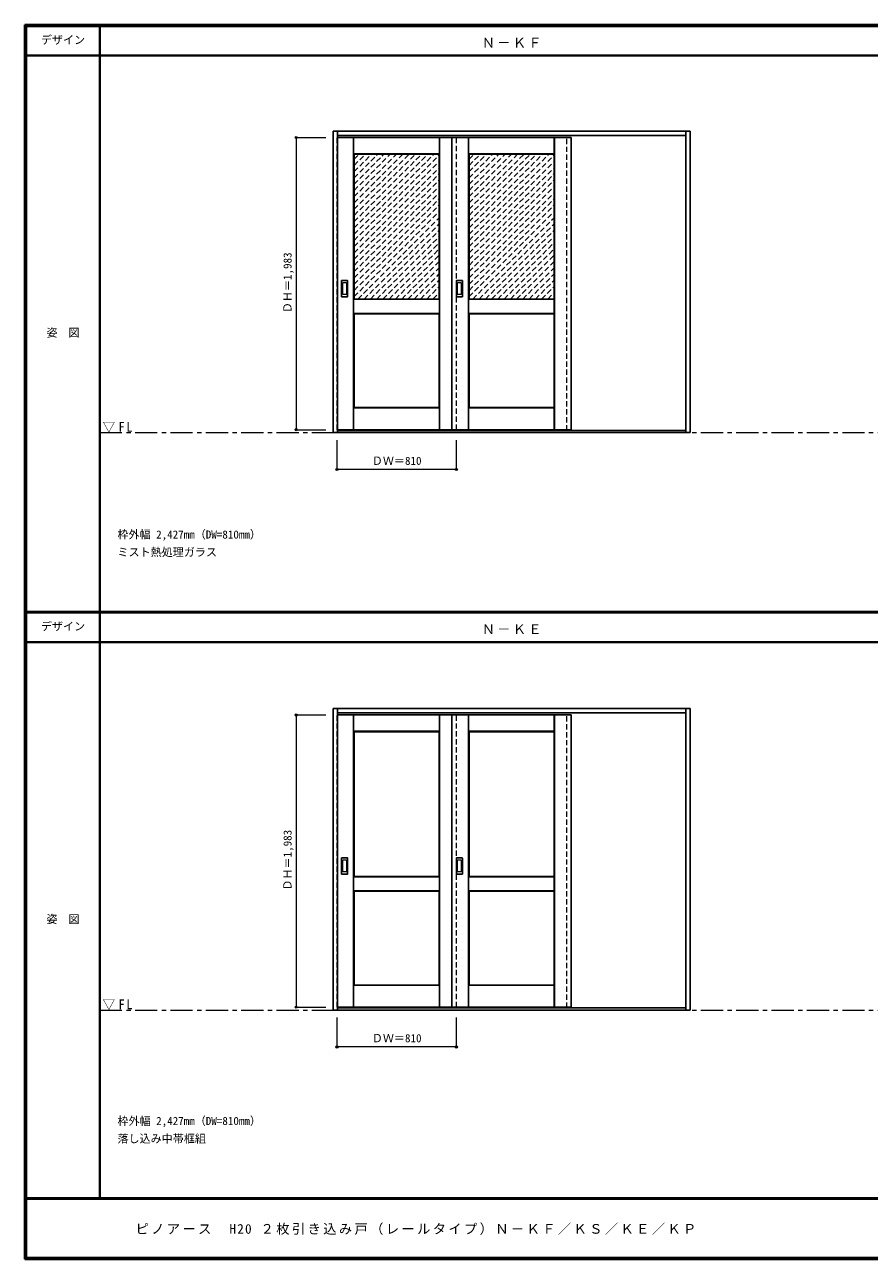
# Model space of a CAD drawing. Units: millimetres, scale not verified. Extents: x -6000 to 5700, y -4307 to 4260.
# Drawn here: x -6000 to -267, y -4205 to 4175 of the extents above; entities that cross this region are included whole.
import ezdxf
from ezdxf.enums import TextEntityAlignment as Align

# ---------------------------------------------------------------- set-up
doc = ezdxf.new("R2010")
doc.units = ezdxf.units.MM
doc.header["$LTSCALE"] = 30
doc.header["$PDMODE"] = 32
doc.header["$PDSIZE"] = 15
doc.linetypes.add('CHAIN1', pattern=[8, 5, -1, 1, -1])
doc.linetypes.add('DASHED1', pattern=[1.8, 1.2, -0.6])
for name, color, linetype, lineweight in [('0-1_通り芯', 7, 'CHAIN1', 18), ('0-2_扉', 3, 'Continuous', 25), ('0-3_仕上げ', 7, 'Continuous', 18), ('0-4_枠', 3, 'Continuous', 25), ('0-6_引手', 3, 'Continuous', 25), ('0-B_寸法', 4, 'Continuous', 9), ('0-C_ハッチ', 4, 'DASHED1', 9), ('F-1_枠', 6, 'Continuous', 40)]:
    doc.layers.add(name, color=color, linetype=linetype, lineweight=lineweight)
doc.layers.add('0-A_文字', color=7, linetype='Continuous')
doc.layers.add('F-A_文字', color=7, linetype='Continuous')
doc.styles.add('ＭＳ ゴシック', font='')
doc.styles.get('ＭＳ ゴシック').set_extended_font_data('MS Gothic')

msp = doc.modelspace()

# ---------------------------------------------------------------- linework, layer by layer
at = {"layer": '0-1_通り芯'}
for p, q in [((-5490, 1406), (5690, 1406)), ((-5490, -2513.25), (5700, -2513.25))]:
    msp.add_line(p, q, dxfattribs=at)
at = {"layer": '0-2_扉'}
for p, q in [((-3877, 3409), (-2290, 3409)), ((-3100, 3409), (-3100, 1426)), ((-3877, -510.25), (-2290, -510.25)), ((-3100, -510.25), (-3100, -2493.25))]:
    msp.add_line(p, q, dxfattribs=at)
at = {"layer": '0-2_扉', "color": 4, "linetype": 'DASHED1', "lineweight": 9}
for p, q in [((-3070, 1426), (-3070, 3409)), ((-3070, -2493.25), (-3070, -510.25))]:
    msp.add_line(p, q, dxfattribs=at)
for points in [[(-3877, 1426), (-3880, 1426), (-3880, 3409), (-3877, 3409)], [(-3877, -2493.25), (-3880, -2493.25), (-3880, -510.25), (-3877, -510.25)]]:
    msp.add_lwpolyline(points, dxfattribs=at)
at = {"layer": '0-2_扉'}
for points in [[(-3877, 1426), (-2290, 1426), (-2290, 3409)], [(-3877, -2493.25), (-2290, -2493.25), (-2290, -510.25)]]:
    msp.add_lwpolyline(points, dxfattribs=at)
at = {"layer": '0-3_仕上げ'}
for p, q in [((-3768, 1426), (-3768, 3409)), ((-3765, 3299.5), (-3765, 3409)), ((-3185, 3299.5), (-3185, 3409)), ((-3183.5, 3298), (-3183.5, 3409)), ((-3182, 1426), (-3182, 3409)), ((-2988, 1426), (-2988, 3409)), ((-2985, 3299.5), (-2985, 3409)), ((-2405, 3299.5), (-2405, 3409)), ((-2403.5, 3298), (-2403.5, 3409)), ((-2402, 1426), (-2402, 3409)), ((-3765, 3299.5), (-3766.5, 3298)), ((-3185, 3299.5), (-3765, 3299.5)), ((-2985, 3299.5), (-2986.5, 3298)), ((-2405, 3299.5), (-2985, 3299.5)), ((-3766.5, 2215.5), (-3766.5, 2310.5)), ((-3765, 2217), (-3765, 2309)), ((-3185, 2309), (-3765, 2309)), ((-3186, 2313), (-3183.5, 2310.5)), ((-3185, 2309), (-3183.5, 2310.5)), ((-3185, 2217), (-3185, 2309)), ((-3183.5, 2215.5), (-3183.5, 2310.5)), ((-2986.5, 2215.5), (-2986.5, 2310.5)), ((-2985, 2217), (-2985, 2309)), ((-2405, 2309), (-2985, 2309)), ((-2406, 2313), (-2403.5, 2310.5)), ((-2405, 2309), (-2403.5, 2310.5)), ((-2405, 2217), (-2405, 2309)), ((-2403.5, 2215.5), (-2403.5, 2310.5)), ((-3765, 2217), (-3766.5, 2215.5)), ((-3764, 2213), (-3766.5, 2215.5)), ((-3765, 2217), (-3185, 2217)), ((-2985, 2217), (-2986.5, 2215.5)), ((-2984, 2213), (-2986.5, 2215.5)), ((-2985, 2217), (-2405, 2217)), ((-3766.5, 1426), (-3766.5, 1573.5)), ((-3765, 1426), (-3765, 1572)), ((-3185, 1572), (-3765, 1572)), ((-3186, 1576), (-3183.5, 1573.5)), ((-3185, 1572), (-3183.5, 1573.5)), ((-3185, 1426), (-3185, 1572)), ((-3183.5, 1426), (-3183.5, 1573.5)), ((-2986.5, 1426), (-2986.5, 1573.5)), ((-2985, 1426), (-2985, 1572)), ((-2405, 1572), (-2985, 1572)), ((-2406, 1576), (-2403.5, 1573.5)), ((-2405, 1572), (-2403.5, 1573.5)), ((-2405, 1426), (-2405, 1572)), ((-2403.5, 1426), (-2403.5, 1573.5)), ((-3768, -2493.25), (-3768, -510.25)), ((-3765, -619.75), (-3765, -510.25)), ((-3185, -619.75), (-3185, -510.25)), ((-3183.5, -621.25), (-3183.5, -510.25)), ((-3182, -2493.25), (-3182, -510.25)), ((-2988, -2493.25), (-2988, -510.25)), ((-2985, -619.75), (-2985, -510.25)), ((-2405, -619.75), (-2405, -510.25)), ((-2403.5, -621.25), (-2403.5, -510.25)), ((-2402, -2493.25), (-2402, -510.25)), ((-3765, -619.75), (-3766.5, -621.25)), ((-3185, -619.75), (-3765, -619.75)), ((-2985, -619.75), (-2986.5, -621.25)), ((-2405, -619.75), (-2985, -619.75)), ((-3766.5, -1703.75), (-3766.5, -1608.75)), ((-3765, -1702.25), (-3765, -1610.25)), ((-3185, -1610.25), (-3765, -1610.25)), ((-3186, -1606.25), (-3183.5, -1608.75)), ((-3185, -1610.25), (-3183.5, -1608.75)), ((-3185, -1702.25), (-3185, -1610.25)), ((-3183.5, -1703.75), (-3183.5, -1608.75)), ((-2986.5, -1703.75), (-2986.5, -1608.75)), ((-2985, -1702.25), (-2985, -1610.25)), ((-2405, -1610.25), (-2985, -1610.25)), ((-2406, -1606.25), (-2403.5, -1608.75)), ((-2405, -1610.25), (-2403.5, -1608.75)), ((-2405, -1702.25), (-2405, -1610.25)), ((-2403.5, -1703.75), (-2403.5, -1608.75)), ((-3765, -1702.25), (-3766.5, -1703.75)), ((-3764, -1706.25), (-3766.5, -1703.75)), ((-3765, -1702.25), (-3185, -1702.25)), ((-2985, -1702.25), (-2986.5, -1703.75)), ((-2984, -1706.25), (-2986.5, -1703.75)), ((-2985, -1702.25), (-2405, -1702.25)), ((-3766.5, -2493.25), (-3766.5, -2345.75)), ((-3186, -2343.25), (-3183.5, -2345.75)), ((-3185, -2347.25), (-3183.5, -2345.75)), ((-3183.5, -2493.25), (-3183.5, -2345.75)), ((-2986.5, -2493.25), (-2986.5, -2345.75)), ((-2406, -2343.25), (-2403.5, -2345.75)), ((-2405, -2347.25), (-2403.5, -2345.75)), ((-2403.5, -2493.25), (-2403.5, -2345.75)), ((-3765, -2493.25), (-3765, -2347.25)), ((-3185, -2347.25), (-3765, -2347.25)), ((-3185, -2493.25), (-3185, -2347.25)), ((-2985, -2493.25), (-2985, -2347.25)), ((-2405, -2347.25), (-2985, -2347.25)), ((-2405, -2493.25), (-2405, -2347.25))]:
    msp.add_line(p, q, dxfattribs=at)
at = {"layer": '0-3_仕上げ', "color": 3, "lineweight": 25}
for p, q in [((-3764, 2313), (-3764, 3295.5)), ((-3186, 3295.5), (-3764, 3295.5)), ((-3186, 2313), (-3186, 3295.5)), ((-2984, 2313), (-2984, 3295.5)), ((-2406, 3295.5), (-2984, 3295.5)), ((-2406, 2313), (-2406, 3295.5)), ((-3186, 2313), (-3764, 2313)), ((-2406, 2313), (-2984, 2313)), ((-3764, 2213), (-3764, 1576)), ((-3764, 2213), (-3186, 2213)), ((-3186, 2213), (-3186, 1576)), ((-2984, 2213), (-2984, 1576)), ((-2984, 2213), (-2406, 2213)), ((-2406, 2213), (-2406, 1576)), ((-3186, 1576), (-3764, 1576)), ((-2406, 1576), (-2984, 1576)), ((-3764, -1606.25), (-3764, -623.75)), ((-3186, -623.75), (-3764, -623.75)), ((-3186, -1606.25), (-3186, -623.75)), ((-2984, -1606.25), (-2984, -623.75)), ((-2406, -623.75), (-2984, -623.75)), ((-2406, -1606.25), (-2406, -623.75)), ((-3186, -1606.25), (-3764, -1606.25)), ((-2406, -1606.25), (-2984, -1606.25)), ((-3764, -1706.25), (-3764, -2343.25)), ((-3764, -1706.25), (-3186, -1706.25)), ((-3186, -1706.25), (-3186, -2343.25)), ((-2984, -1706.25), (-2984, -2343.25)), ((-2984, -1706.25), (-2406, -1706.25)), ((-2406, -1706.25), (-2406, -2343.25)), ((-3186, -2343.25), (-3764, -2343.25)), ((-2406, -2343.25), (-2984, -2343.25))]:
    msp.add_line(p, q, dxfattribs=at)
at = {"layer": '0-3_仕上げ'}
for points in [[(-3764, 3295.5), (-3766.5, 3298), (-3766.5, 3409)], [(-2984, 3295.5), (-2986.5, 3298), (-2986.5, 3409)], [(-3185, 3299.5), (-3183.5, 3298), (-3186, 3295.5)], [(-2405, 3299.5), (-2403.5, 3298), (-2406, 3295.5)], [(-3765, 2309), (-3766.5, 2310.5), (-3764, 2313)], [(-2985, 2309), (-2986.5, 2310.5), (-2984, 2313)], [(-3185, 2217), (-3183.5, 2215.5), (-3186, 2213)], [(-2405, 2217), (-2403.5, 2215.5), (-2406, 2213)], [(-3765, 1572), (-3766.5, 1573.5), (-3764, 1576)], [(-2985, 1572), (-2986.5, 1573.5), (-2984, 1576)], [(-3764, -623.75), (-3766.5, -621.25), (-3766.5, -510.25)], [(-2984, -623.75), (-2986.5, -621.25), (-2986.5, -510.25)], [(-3185, -619.75), (-3183.5, -621.25), (-3186, -623.75)], [(-2405, -619.75), (-2403.5, -621.25), (-2406, -623.75)], [(-3765, -1610.25), (-3766.5, -1608.75), (-3764, -1606.25)], [(-2985, -1610.25), (-2986.5, -1608.75), (-2984, -1606.25)], [(-3185, -1702.25), (-3183.5, -1703.75), (-3186, -1706.25)], [(-2405, -1702.25), (-2403.5, -1703.75), (-2406, -1706.25)], [(-3765, -2347.25), (-3766.5, -2345.75), (-3764, -2343.25)], [(-2985, -2347.25), (-2986.5, -2345.75), (-2984, -2343.25)]]:
    msp.add_lwpolyline(points, dxfattribs=at)
at = {"layer": '0-4_枠'}
for p, q in [((-3907, 1406), (-3907, 3453)), ((-3907, 3453), (-1483, 3453)), ((-3877, 1406), (-3877, 3453)), ((-1513, 1406), (-1513, 3453)), ((-1483, 1406), (-1483, 3453)), ((-3877, 3423), (-1513, 3423)), ((-1483, 1406), (-3907, 1406)), ((-1513, 1421), (-3877, 1421)), ((-3907, -2513.25), (-3907, -466.25)), ((-3907, -466.25), (-1483, -466.25)), ((-3877, -2513.25), (-3877, -466.25)), ((-3877, -496.25), (-1513, -496.25)), ((-1513, -2513.25), (-1513, -466.25)), ((-1483, -2513.25), (-1483, -466.25)), ((-1483, -2513.25), (-3907, -2513.25)), ((-1513, -2498.25), (-3877, -2498.25))]:
    msp.add_line(p, q, dxfattribs=at)
at = {"layer": '0-4_枠', "color": 4, "linetype": 'DASHED1', "lineweight": 9}
for p, q in [((-2320, 1421), (-2320, 3423)), ((-2290, 1421), (-2290, 3423)), ((-2320, -2498.25), (-2320, -496.25)), ((-2290, -2498.25), (-2290, -496.25))]:
    msp.add_line(p, q, dxfattribs=at)
at = {"layer": '0-6_引手'}
for p, q in [((-3850, 2330), (-3850, 2437)), ((-3809.5, 2438.5), (-3848.5, 2438.5)), ((-3808, 2437), (-3808, 2330)), ((-3070, 2330), (-3070, 2437)), ((-3029.5, 2438.5), (-3068.5, 2438.5)), ((-3028, 2437), (-3028, 2330)), ((-3809.5, 2328.5), (-3848.5, 2328.5)), ((-3029.5, 2328.5), (-3068.5, 2328.5)), ((-3850, -1589.25), (-3850, -1482.25)), ((-3809.5, -1480.75), (-3848.5, -1480.75)), ((-3808, -1482.25), (-3808, -1589.25)), ((-3070, -1589.25), (-3070, -1482.25)), ((-3029.5, -1480.75), (-3068.5, -1480.75)), ((-3028, -1482.25), (-3028, -1589.25)), ((-3809.5, -1590.75), (-3848.5, -1590.75)), ((-3029.5, -1590.75), (-3068.5, -1590.75))]:
    msp.add_line(p, q, dxfattribs=at)
at = {"layer": '0-6_引手', "color": 7, "lineweight": 18}
for p, q in [((-3841.5, 2346), (-3841.5, 2421)), ((-3818, 2422.5), (-3840, 2422.5)), ((-3816.5, 2421), (-3816.5, 2346)), ((-3061.5, 2346), (-3061.5, 2421)), ((-3038, 2422.5), (-3060, 2422.5)), ((-3036.5, 2421), (-3036.5, 2346)), ((-3818, 2344.5), (-3840, 2344.5)), ((-3038, 2344.5), (-3060, 2344.5)), ((-3841.5, -1573.25), (-3841.5, -1498.25)), ((-3818, -1496.75), (-3840, -1496.75)), ((-3816.5, -1498.25), (-3816.5, -1573.25)), ((-3061.5, -1573.25), (-3061.5, -1498.25)), ((-3038, -1496.75), (-3060, -1496.75)), ((-3036.5, -1498.25), (-3036.5, -1573.25)), ((-3818, -1574.75), (-3840, -1574.75)), ((-3038, -1574.75), (-3060, -1574.75))]:
    msp.add_line(p, q, dxfattribs=at)
at = {"layer": '0-6_引手'}
for centre, start, end in [((-3848.5, 2437), 90, 180), ((-3809.5, 2437), 0, 90), ((-3068.5, 2437), 90, 180), ((-3029.5, 2437), 0, 90), ((-3848.5, 2330), 180, 270), ((-3809.5, 2330), 270, 0), ((-3068.5, 2330), 180, 270), ((-3029.5, 2330), 270, 0), ((-3848.5, -1482.25), 90, 180), ((-3809.5, -1482.25), 0, 90), ((-3068.5, -1482.25), 90, 180), ((-3029.5, -1482.25), 0, 90), ((-3848.5, -1589.25), 180, 270), ((-3809.5, -1589.25), 270, 0), ((-3068.5, -1589.25), 180, 270), ((-3029.5, -1589.25), 270, 0)]:
    msp.add_arc(centre, 1.5, start, end, dxfattribs=at)
at = {"layer": '0-6_引手', "color": 7, "lineweight": 18}
for centre, start, end in [((-3840, 2421), 90, 180), ((-3818, 2421), 0, 90), ((-3060, 2421), 90, 180), ((-3038, 2421), 0, 90), ((-3840, 2346), 180, 270), ((-3818, 2346), 270, 0), ((-3060, 2346), 180, 270), ((-3038, 2346), 270, 0), ((-3840, -1498.25), 90, 180), ((-3818, -1498.25), 0, 90), ((-3060, -1498.25), 90, 180), ((-3038, -1498.25), 0, 90), ((-3840, -1573.25), 180, 270), ((-3818, -1573.25), 270, 0), ((-3060, -1573.25), 180, 270), ((-3038, -1573.25), 270, 0)]:
    msp.add_arc(centre, 1.5, start, end, dxfattribs=at)
at = {"layer": '0-B_寸法'}
for p, q in [((-4157, 3409), (-3957, 3409)), ((-4157, 3409), (-4157, 1426)), ((-4157, 1426), (-3957, 1426)), ((-3880, 1156), (-3880, 1356)), ((-3070, 1156), (-3070, 1356)), ((-3070, 1156), (-3880, 1156)), ((-4157, -510.25), (-3957, -510.25)), ((-4157, -510.25), (-4157, -2493.25)), ((-4157, -2493.25), (-3957, -2493.25)), ((-3880, -2763.25), (-3880, -2563.25)), ((-3070, -2763.25), (-3070, -2563.25)), ((-3070, -2763.25), (-3880, -2763.25))]:
    msp.add_line(p, q, dxfattribs=at)
at = {"layer": '0-B_寸法', "color": 7}
for p in [(-4157, 3409), (-4157, 1426), (-3880, 1156), (-3070, 1156), (-4157, -510.25), (-4157, -2493.25), (-3880, -2763.25), (-3070, -2763.25)]:
    msp.add_point(p, dxfattribs=at)
at = {"layer": '0-C_ハッチ'}
for p, q in [((-3764, 3220.06), (-3688.56, 3295.5)), ((-3764, 2753.37), (-3221.87, 3295.5)), ((-3764, 3135.21), (-3603.71, 3295.5)), ((-3764, 3177.63), (-3646.13, 3295.5)), ((-3764, 2795.79), (-3264.3, 3295.5)), ((-3764, 2838.22), (-3306.72, 3295.5)), ((-3764, 2880.65), (-3349.15, 3295.5)), ((-3764, 2923.07), (-3391.57, 3295.5)), ((-3764, 2965.5), (-3434, 3295.5)), ((-3764, 3007.93), (-3476.43, 3295.5)), ((-3764, 3050.35), (-3518.85, 3295.5)), ((-3764, 3092.78), (-3561.28, 3295.5)), ((-3764, 3262.49), (-3730.99, 3295.5)), ((-3764, 2710.94), (-3186, 3288.94)), ((-2984, 3220.06), (-2908.56, 3295.5)), ((-2984, 2753.37), (-2441.87, 3295.5)), ((-2984, 3135.21), (-2823.71, 3295.5)), ((-2984, 3177.63), (-2866.13, 3295.5)), ((-2984, 2795.79), (-2484.3, 3295.5)), ((-2984, 2838.22), (-2526.72, 3295.5)), ((-2984, 2880.65), (-2569.15, 3295.5)), ((-2984, 2923.07), (-2611.57, 3295.5)), ((-2984, 2965.5), (-2654, 3295.5)), ((-2984, 3007.93), (-2696.43, 3295.5)), ((-2984, 3050.35), (-2738.85, 3295.5)), ((-2984, 3092.78), (-2781.28, 3295.5)), ((-2984, 3262.49), (-2950.99, 3295.5)), ((-2984, 2710.94), (-2406, 3288.94)), ((-3764, 2668.52), (-3186, 3246.52)), ((-3764, 2626.09), (-3186, 3204.09)), ((-2984, 2668.52), (-2406, 3246.52)), ((-2984, 2626.09), (-2406, 3204.09)), ((-3764, 2583.66), (-3186, 3161.66)), ((-3764, 2541.24), (-3186, 3119.24)), ((-2984, 2583.66), (-2406, 3161.66)), ((-2984, 2541.24), (-2406, 3119.24)), ((-3764, 2498.81), (-3186, 3076.81)), ((-3764, 2456.38), (-3186, 3034.38)), ((-2984, 2498.81), (-2406, 3076.81)), ((-2984, 2456.38), (-2406, 3034.38)), ((-3764, 2413.96), (-3186, 2991.96)), ((-3764, 2371.53), (-3186, 2949.53)), ((-2984, 2413.96), (-2406, 2991.96)), ((-2984, 2371.53), (-2406, 2949.53)), ((-3764, 2329.1), (-3186, 2907.1)), ((-3737.68, 2313), (-3186, 2864.68)), ((-2984, 2329.1), (-2406, 2907.1)), ((-2957.68, 2313), (-2406, 2864.68)), ((-3695.25, 2313), (-3186, 2822.25)), ((-3652.83, 2313), (-3186, 2779.83)), ((-2915.25, 2313), (-2406, 2822.25)), ((-2872.83, 2313), (-2406, 2779.83)), ((-3610.4, 2313), (-3186, 2737.4)), ((-3567.97, 2313), (-3186, 2694.97)), ((-2830.4, 2313), (-2406, 2737.4)), ((-2787.97, 2313), (-2406, 2694.97)), ((-3525.55, 2313), (-3186, 2652.55)), ((-3483.12, 2313), (-3186, 2610.12)), ((-2745.55, 2313), (-2406, 2652.55)), ((-2703.12, 2313), (-2406, 2610.12)), ((-3440.69, 2313), (-3186, 2567.69)), ((-3398.27, 2313), (-3186, 2525.27)), ((-2660.69, 2313), (-2406, 2567.69)), ((-2618.27, 2313), (-2406, 2525.27)), ((-3355.84, 2313), (-3186, 2482.84)), ((-3313.41, 2313), (-3186, 2440.41)), ((-2575.84, 2313), (-2406, 2482.84)), ((-2533.41, 2313), (-2406, 2440.41)), ((-3270.99, 2313), (-3186, 2397.99)), ((-3228.56, 2313), (-3186, 2355.56)), ((-2490.99, 2313), (-2406, 2397.99)), ((-2448.56, 2313), (-2406, 2355.56))]:
    msp.add_line(p, q, dxfattribs=at)
at = {"layer": 'F-1_枠'}
for p, q in [((-6000, 4175), (5700, 4175)), ((-6000, 4175), (-6000, -4205)), ((-6000, 4170), (5700, 4170)), ((-6000, 4165), (5700, 4165)), ((-5995, 4175), (-5995, -4205)), ((-5990, 4175), (-5990, -4205)), ((-5490, 4175), (-5490, -3790)), ((-6000, 3965), (5700, 3965)), ((-6000, 190.5), (5700, 190.5)), ((-6000, 187.5), (5700, 187.5)), ((-6000, 184.5), (5700, 184.5)), ((-6000, -15.5), (5700, -15.5)), ((5700, -3790), (-6000, -3790)), ((5700, -3795), (-6000, -3795)), ((5700, -4195), (-6000, -4195)), ((5700, -4200), (-6000, -4200)), ((5700, -4205), (-6000, -4205))]:
    msp.add_line(p, q, dxfattribs=at)

# ---------------------------------------------------------------- texts
at = {"layer": '0-A_文字', "style": 'ＭＳ ゴシック'}
for s, p in [('枠外幅 2,427mm（DW=810mm）', (-5370, 670.5)), ('ミスト熱処理ガラス', (-5370, 550.5)), ('枠外幅 2,427mm（DW=810mm）', (-5370, -3310)), ('落し込み中帯框組', (-5370, -3430))]:
    msp.add_text(s, height=54.99, dxfattribs=at).set_placement(p, align=Align.BOTTOM_LEFT)
at = {"layer": '0-A_文字', "char_height": 65.98, "attachment_point": 7, "style": 'ＭＳ ゴシック'}
for s, insert in [('\\T1.17;Ｎ－ＫＦ', (-2897.5, 4020)), ('\\T1.26;\\W0.95;▽FL', (-5471.25, 1406)), ('\\T1.17;Ｎ－ＫＥ', (-2897.5, 39.5)), ('\\T1.26;\\W0.95;▽FL', (-5471.25, -2513.25))]:
    msp.add_mtext(s, dxfattribs=dict(at, insert=insert))
at = {"layer": '0-B_寸法', "color": 7, "style": 'ＭＳ ゴシック'}
for p in [(-4172, 2217.25), (-4172, -1702)]:
    msp.add_text('ＤＨ＝1,983', height=54.99, rotation=90, dxfattribs=at).set_placement(p, align=Align.BOTTOM_LEFT)
for p in [(-3643.75, 1171), (-3643.75, -2748.25)]:
    msp.add_text('ＤＷ＝810', height=54.99, dxfattribs=at).set_placement(p, align=Align.BOTTOM_LEFT)
at = {"layer": 'F-A_文字', "style": 'ＭＳ ゴシック'}
for s, p in [('デザイン', (-5890, 4027.5)), ('姿\u3000図', (-5852.5, 2040.25)), ('デザイン', (-5890, 47)), ('姿\u3000図', (-5852.5, -1940.25))]:
    msp.add_text(s, height=54.99, dxfattribs=at).set_placement(p, align=Align.BOTTOM_LEFT)
at = {"layer": 'F-A_文字', "insert": (-5247.55, -4040), "char_height": 65.98, "attachment_point": 7, "style": 'ＭＳ ゴシック'}
msp.add_mtext('\\T1.18;ピノアース\u3000H20\\~２枚引き込み戸（レールタイプ）Ｎ－ＫＦ／ＫＳ／ＫＥ／ＫＰ', dxfattribs=at)

doc.saveas('drawing.dxf')
